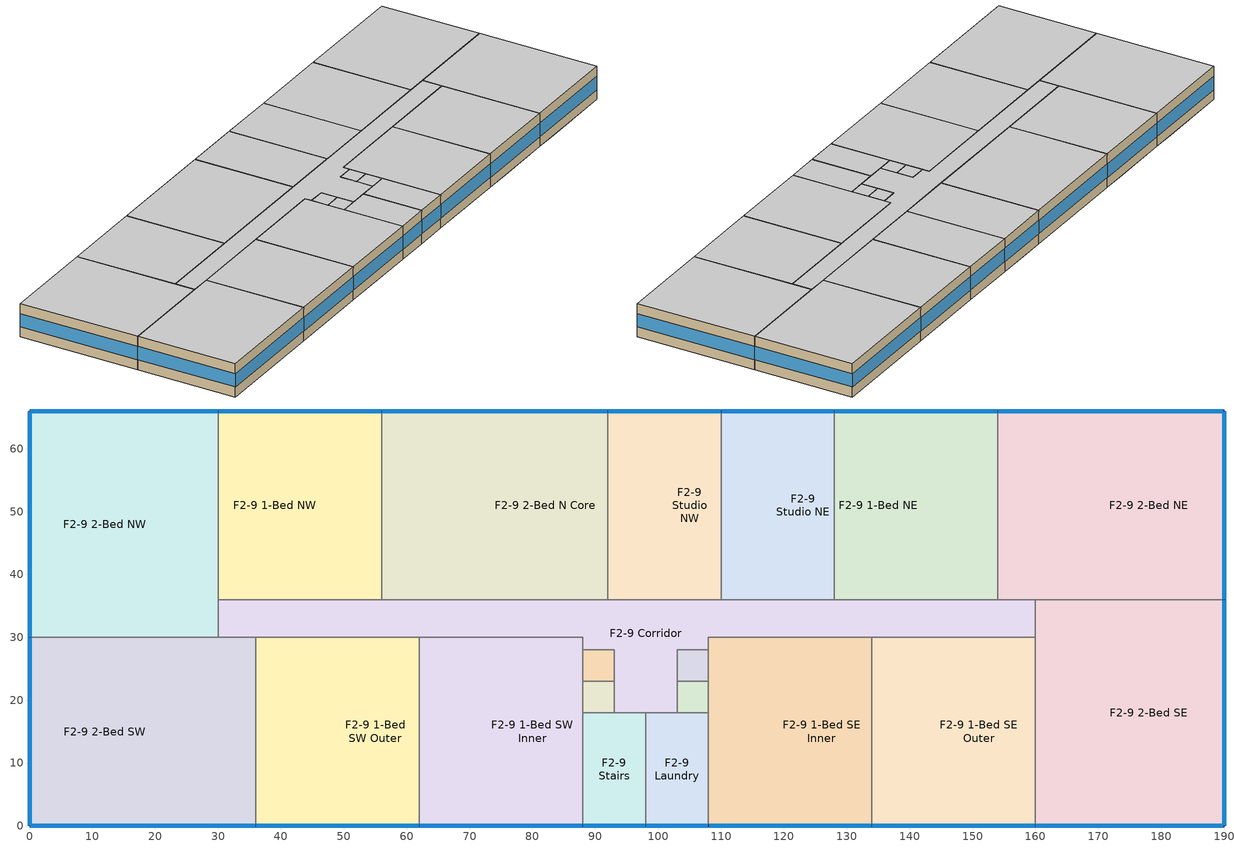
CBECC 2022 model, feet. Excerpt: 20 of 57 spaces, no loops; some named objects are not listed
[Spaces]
F2-9 1-Bed NE
 floor inside (TypicalFloorInterior): 154,66 154,36 142,36 142,66 z10; 142,66 142,36 128,36 128,66 z10
 wall outside (ResMetalFramedWall): 154,66 128,66 z10:20
 wall to F2-9 Studio NE (MetalFrameWallInterior): 128,66 128,36 z10:20
 wall to F2-9 2-Bed NE (MetalFrameWallInterior): 154,36 154,66 z10:20
 wall to F2-9 Corridor (MetalFrameWallInterior): 128,36 154,36 z10:20
 window (Res Fixed Window): 153.92,66 128.08,66 z13:17.03
 ceiling inside (IntCeiling): 154,36 154,66 128,66 128,36 z20
F2-9 Studio NE
 floor inside (TypicalFloorInterior): 118,66 118,36 110,36 110,66 z10; 128,66 128,36 118,36 118,66 z10
 wall outside (ResMetalFramedWall): 128,66 110,66 z10:20
 wall to F2-9 Corridor (MetalFrameWallInterior): 110,36 128,36 z10:20
 wall to F2-9 Studio NW (MetalFrameWallInterior): 110,66 110,36 z10:20
 window (Res Fixed Window): 127.92,66 110.08,66 z13:17.04
 ceiling inside (IntCeiling): 128,36 128,66 110,66 110,36 z20
F2-9 2-Bed NE
 floor inside (TypicalFloorInterior): 166,66 166,36 154,36 154,66 z10; 190,66 190,36 166,36 166,66 z10
 wall outside (ResMetalFramedWall): 190,36 190,66 154,66 z10:20
 wall to F2-9 2-Bed SE (MetalFrameWallInterior): 160,36 190,36 z10:20
 wall to F2-9 Corridor (MetalFrameWallInterior): 154,36 160,36 z10:20
 window (Res Fixed Window): 190,36.08 190,65.92 / 189.92,66 154.08,66 z13:17.02
 ceiling inside (IntCeiling): 190,36 190,66 154,66 154,36 z20
F2-9 Corridor
 floor inside (TypicalFloorInterior): 48,36 48,30 30,30 30,36 z10; 160,36 160,30 142,30 142,36 z10; 118,36 118,30 108,30 108,28 103,28 103,18 93,18 93,28 88,28 88,30 72,30 72,36 z10; 72,36 72,30 48,30 48,36 z10; 142,36 142,30 118,30 118,36 z10
 wall to F2-9 1-Bed NW (MetalFrameWallInterior): 56,36 30,36 z10:20
 wall to F2-9 1-Bed SE Inner (MetalFrameWallInterior): 108,28 108,30 134,30 z10:20
 wall to F2-9 1-Bed SE Outer (MetalFrameWallInterior): 134,30 160,30 z10:20
 wall to F2-9 1-Bed SW Inner (MetalFrameWallInterior): 62,30 88,30 88,28 z10:20
 wall to F2-9 1-Bed SW Outer (MetalFrameWallInterior): 36,30 62,30 z10:20
 wall to F2-9 2-Bed N Core (MetalFrameWallInterior): 92,36 56,36 z10:20
 wall to F2-9 2-Bed NW (MetalFrameWallInterior): 30,36 30,30 z10:20
 wall to F2-9 2-Bed SE (MetalFrameWallInterior): 160,30 160,36 z10:20
 wall to F2-9 2-Bed SW (MetalFrameWallInterior): 30,30 36,30 z10:20
 wall to F2-9 Elevator NE (MetalFrameWallInterior): 103,23 103,28 108,28 z10:20
 wall to F2-9 Elevator SW (MetalFrameWallInterior): 93,23 93,18 z10:20
 wall to F2-9 Studio NW (MetalFrameWallInterior): 110,36 92,36 z10:20
 wall to F2-9 Stairs (MetalFrameWallInterior): 93,18 98,18 z10:20
 wall to F2-9 Elevator NW (MetalFrameWallInterior): 88,28 93,28 93,23 z10:20
 wall to F2-9 Elevator SE (MetalFrameWallInterior): 103,18 103,23 z10:20
 wall to F2-9 Laundry (MetalFrameWallInterior): 98,18 103,18 z10:20
 ceiling inside (IntCeiling): 103,18 103,28 108,28 108,30 160,30 160,36 30,36 30,30 88,30 88,28 93,28 93,18 z20
F2-9 1-Bed NW
 floor inside (TypicalFloorInterior): 56,66 56,36 48,36 48,66 z10; 48,66 48,36 30,36 30,66 z10
 wall outside (ResMetalFramedWall): 56,66 30,66 z10:20
 wall to F2-9 2-Bed NW (MetalFrameWallInterior): 30,66 30,36 z10:20
 wall to F2-9 2-Bed N Core (MetalFrameWallInterior): 56,36 56,66 z10:20
 window (Res Fixed Window): 55.92,66 30.08,66 z13:17.03
 ceiling inside (IntCeiling): 56,36 56,66 30,66 30,36 z20
F2-9 2-Bed NW
 floor inside (TypicalFloorInterior): 30,66 30,30 24,30 24,66 z10; 24,66 24,30 0,30 0,66 z10
 wall outside (ResMetalFramedWall): 30,66 0,66 0,30 z10:20
 wall to F2-9 2-Bed SW (MetalFrameWallInterior): 0,30 30,30 z10:20
 window (Res Fixed Window): 0,65.92 0,30.08 / 29.92,66 0.08,66 z13:17.02
 ceiling inside (IntCeiling): 30,30 30,66 0,66 0,30 z20
F2-9 2-Bed N Core
 floor inside (TypicalFloorInterior): 92,66 92,36 72,36 72,66 z10; 72,66 72,36 56,36 56,66 z10
 wall outside (ResMetalFramedWall): 92,66 56,66 z10:20
 wall to F2-9 Studio NW (MetalFrameWallInterior): 92,36 92,66 z10:20
 window (Res Fixed Window): 91.92,66 56.08,66 z13:17.02
 ceiling inside (IntCeiling): 92,36 92,66 56,66 56,36 z20
F2-9 1-Bed SE Inner
 floor inside (TypicalFloorInterior): 134,30 134,0 118,0 118,30 z10; 118,30 118,0 108,0 108,30 z10
 wall outside (ResMetalFramedWall): 108,0 134,0 z10:20
 wall to F2-9 Elevator NE (MetalFrameWallInterior): 108,28 108,23 z10:20
 wall to F2-9 1-Bed SE Outer (MetalFrameWallInterior): 134,0 134,30 z10:20
 wall to F2-9 Elevator SE (MetalFrameWallInterior): 108,23 108,18 z10:20
 wall to F2-9 Laundry (MetalFrameWallInterior): 108,18 108,0 z10:20
 window (Res Fixed Window): 108.08,0 133.92,0 z13:17.03
 ceiling inside (IntCeiling): 134,0 134,30 108,30 108,0 z20
F2-9 Elevator NE
 floor inside (TypicalFloorInterior): 108,28 108,23 103,23 103,28 z10
 wall to F2-9 Elevator SE (MetalFrameWallInterior): 103,23 108,23 z10:20
 ceiling inside (IntCeiling): 108,23 108,28 103,28 103,23 z20
F2-9 1-Bed SE Outer
 floor inside (TypicalFloorInterior): 160,30 160,0 142,0 142,30 z10; 142,30 142,0 134,0 134,30 z10
 wall outside (ResMetalFramedWall): 134,0 160,0 z10:20
 wall to F2-9 2-Bed SE (MetalFrameWallInterior): 160,0 160,30 z10:20
 window (Res Fixed Window): 134.08,0 159.92,0 z13:17.03
 ceiling inside (IntCeiling): 160,0 160,30 134,30 134,0 z20
F2-9 Elevator SE
 floor inside (TypicalFloorInterior): 108,23 108,18 103,18 103,23 z10
 wall to F2-9 Laundry (MetalFrameWallInterior): 103,18 108,18 z10:20
 ceiling inside (IntCeiling): 108,18 108,23 103,23 103,18 z20
F2-9 Laundry
 floor inside (TypicalFloorInterior): 108,18 108,0 98,0 98,18 z10
 wall outside (ResMetalFramedWall): 98,0 108,0 z10:20
 wall to F2-9 Stairs (MetalFrameWallInterior): 98,18 98,0 z10:20
 window (Res Fixed Window): 98.08,0 107.92,0 z13:17.07
 ceiling inside (IntCeiling): 108,0 108,18 98,18 98,0 z20
F2-9 2-Bed SE
 floor inside (TypicalFloorInterior): 190,36 190,0 166,0 166,36 z10; 166,36 166,0 160,0 160,36 z10
 wall outside (ResMetalFramedWall): 160,0 190,0 190,36 z10:20
 window (Res Fixed Window): 160.08,0 189.92,0 / 190,0.08 190,35.92 z13:17.02
 ceiling inside (IntCeiling): 190,0 190,36 160,36 160,0 z20
F2-9 1-Bed SW Inner
 floor inside (TypicalFloorInterior): 88,30 88,0 72,0 72,30 z10; 72,30 72,0 62,0 62,30 z10
 wall outside (ResMetalFramedWall): 62,0 88,0 z10:20
 wall to F2-9 1-Bed SW Outer (MetalFrameWallInterior): 62,30 62,0 z10:20
 wall to F2-9 Stairs (MetalFrameWallInterior): 88,0 88,18 z10:20
 wall to F2-9 Elevator SW (MetalFrameWallInterior): 88,18 88,23 z10:20
 wall to F2-9 Elevator NW (MetalFrameWallInterior): 88,23 88,28 z10:20
 window (Res Fixed Window): 62.08,0 87.92,0 z13:17.03
 ceiling inside (IntCeiling): 88,0 88,30 62,30 62,0 z20
F2-9 1-Bed SW Outer
 floor inside (TypicalFloorInterior): 62,30 62,0 48,0 48,30 z10; 48,30 48,0 36,0 36,30 z10
 wall outside (ResMetalFramedWall): 36,0 62,0 z10:20
 wall to F2-9 2-Bed SW (MetalFrameWallInterior): 36,30 36,0 z10:20
 window (Res Fixed Window): 36.08,0 61.92,0 z13:17.03
 ceiling inside (IntCeiling): 62,0 62,30 36,30 36,0 z20
F2-9 Stairs
 floor inside (TypicalFloorInterior): 98,18 98,0 88,0 88,18 z10
 wall outside (ResMetalFramedWall): 88,0 98,0 z10:20
 wall to F2-9 Elevator SW (MetalFrameWallInterior): 93,18 88,18 z10:20
 window (Res Fixed Window): 88.08,0 97.92,0 z13:17.07
 ceiling inside (IntCeiling): 98,0 98,18 88,18 88,0 z20
F2-9 Elevator SW
 floor inside (TypicalFloorInterior): 93,23 93,18 88,18 88,23 z10
 wall to F2-9 Elevator NW (MetalFrameWallInterior): 93,23 88,23 z10:20
 ceiling inside (IntCeiling): 93,18 93,23 88,23 88,18 z20
F2-9 Elevator NW
 floor inside (TypicalFloorInterior): 93,28 93,23 88,23 88,28 z10
 ceiling inside (IntCeiling): 93,23 93,28 88,28 88,23 z20
F2-9 2-Bed SW
 floor inside (TypicalFloorInterior): 36,30 36,0 24,0 24,30 z10; 24,30 24,0 0,0 0,30 z10
 wall outside (ResMetalFramedWall): 0,30 0,0 36,0 z10:20
 window (Res Fixed Window): 0,29.92 0,0.08 / 0.08,0 35.92,0 z13:17.02
 ceiling inside (IntCeiling): 36,0 36,30 0,30 0,0 z20
F2-9 Studio NW
 floor inside (TypicalFloorInterior): 100,66 100,36 92,36 92,66 z10; 110,66 110,36 100,36 100,66 z10
 wall outside (ResMetalFramedWall): 110,66 92,66 z10:20
 window (Res Fixed Window): 109.92,66 92.08,66 z13:17.04
 ceiling inside (IntCeiling): 110,36 110,66 92,66 92,36 z20
[Proj]
High-Rise Mixed-Use (10-story): Ruleset=CA 2022 Nonresidential, Vers. 1.0 Alpha (T24N_2022.bin); GasType=NaturalGas; CliZn=ClimateZone11; WeatherStation=CTZ11S22A; HVACAutoSizing=0; RunTitle=High-Rise Mixed-Use (10-story); AnalysisType=Title24ProposedOnly
[Bldg]
Building 1: BldgAz=0; TotStoryCnt=12; AboveGrdStoryCnt=10
[Mat]
Gypsum Board - 5/8 in.: CodeCat=Bldg Board and Siding; CodeItem=Gypsum Board - 5/8 in.
Carpet - 3/4 in.: CodeCat=Finish Materials; CodeItem=Carpet - 3/4 in.
Metal Deck - 1/16 in.: CodeCat=Bldg Board and Siding; CodeItem=Metal Deck - 1/16 in.
Concrete - 140 lb/ft3 - 4 in.: CodeCat=Concrete; CodeItem=Concrete - 140 lb/ft3 - 4 in.
Gypsum Board - 3/4 in.: CodeCat=Bldg Board and Siding; CodeItem=Gypsum Board - 3/4 in.
Compliance Insulation R7.10: CodeCat=Insulation Board; CodeItem=Compliance Insulation R7.10
Compliance Insulation R3.63: CodeCat=Insulation Board; CodeItem=Compliance Insulation R3.63
MetalFrameWall16inOC R15.00: CodeCat=Composite; FrmMat=Metal; FrmConfig=Wall16inOC; FrmDepth=3_5In; CavityIns=11.25; CavityInsOpt=R-5
MetalFrameWall16inOC R0.00: CodeCat=Composite; FrmMat=Metal; FrmConfig=Wall16inOC; FrmDepth=3_5In; CavityIns=0; CavityInsOpt=R-0
[ConsAssm]
Name | SpecMthd | ExtRoughness | MatRef[1] | MatRef[2] | MatRef[3] | MatRef[4] | MatRef[5] | MatRef[6] | MatRef[7] | CompatibleSurfType
ResMetalFramedWall | Layers | Smooth | Compliance Insulation R7.10 | Compliance Insulation R3.63 | Gypsum Board - 5/8 in. | Gypsum Board - 5/8 in. | MetalFrameWall16inOC R0.00 | Gypsum Board - 5/8 in. | Gypsum Board - 5/8 in.
MetalFrameWallInterior | Layers | MediumSmooth | Gypsum Board - 5/8 in. | MetalFrameWall16inOC R15.00 | Gypsum Board - 5/8 in.
TypicalFloorInterior | Layers | MediumRough | Metal Deck - 1/16 in. | Concrete - 140 lb/ft3 - 4 in. | Carpet - 3/4 in. |  |  |  |  | InteriorFloor
IntCeiling |  |  | Gypsum Board - 3/4 in. |  |  |  |  |  |  | Ceiling
[FenCons]
Res Fixed Window: FenProdType=FixedWindow; SHGC=0.25; UFactor=0.36; VT=0.42
[Story]
Building Story Residential Floors 2-9: Mult=8
[Spc] Story=Building Story Residential Floors 2-9
F2-9 1-Bed NE: ThrmlZnRef=Thermal Zone: F2-9 1-Bed N; Vol=7800; SpcFuncDefaultsRef=Residential; DwellingUnitTypeCnt[2]=1; ResSpcDHWFeaturesRef[2]=F2-9 1-Bed NE rsd1
F2-9 1-Bed NW: ThrmlZnRef=Thermal Zone: F2-9 1-Bed N; Vol=7800; SpcFuncDefaultsRef=Residential; DwellingUnitTypeCnt[2]=1; ResSpcDHWFeaturesRef[2]=F2-9 1-Bed NW rsd1
F2-9 1-Bed SE Inner: ThrmlZnRef=Thermal Zone: F2-9 1-Bed SE; Vol=7800; SpcFuncDefaultsRef=Residential; DwellingUnitTypeCnt[2]=1; ResSpcDHWFeaturesRef[2]=F2-9 1-Bed SE Inner rsd1
F2-9 1-Bed SE Outer: ThrmlZnRef=Thermal Zone: F2-9 1-Bed SE; Vol=7800; SpcFuncDefaultsRef=Residential; DwellingUnitTypeCnt[2]=1; ResSpcDHWFeaturesRef[2]=F2-9 1-Bed SE Outer rsd1
F2-9 1-Bed SW Inner: ThrmlZnRef=Thermal Zone: F2-9 1-Bed SW; Vol=7800; SpcFuncDefaultsRef=Residential; DwellingUnitTypeCnt[2]=1; ResSpcDHWFeaturesRef[2]=F2-9 1-Bed SW Inner rsd1
F2-9 1-Bed SW Outer: ThrmlZnRef=Thermal Zone: F2-9 1-Bed SW; Vol=7800; SpcFuncDefaultsRef=Residential; DwellingUnitTypeCnt[2]=1; ResSpcDHWFeaturesRef[2]=F2-9 1-Bed SW Outer rsd1
F2-9 2-Bed N Core: ThrmlZnRef=Thermal Zone: F2-9 2-Bed N Core; Vol=10800; SpcFuncDefaultsRef=Residential; DwellingUnitTypeCnt[3]=1; ResSpcDHWFeaturesRef[3]=F2-9 2-Bed N Core rsd2
F2-9 2-Bed NE: ThrmlZnRef=Thermal Zone: F2-9 2-Bed NE; Vol=10800; SpcFuncDefaultsRef=Residential; DwellingUnitTypeCnt[3]=1; ResSpcDHWFeaturesRef[3]=F2-9 2-Bed NE rsd2
F2-9 2-Bed NW: ThrmlZnRef=Thermal Zone: F2-9 2-Bed NW; Vol=10800; SpcFuncDefaultsRef=Residential; DwellingUnitTypeCnt[3]=1; ResSpcDHWFeaturesRef[3]=F2-9 2-Bed NW rsd2
F2-9 2-Bed SE: ThrmlZnRef=Thermal Zone: F2-9 2-Bed SE; Vol=10800; SpcFuncDefaultsRef=Residential; DwellingUnitTypeCnt[3]=1; ResSpcDHWFeaturesRef[3]=F2-9 2-Bed SE rsd2
F2-9 2-Bed SW: ThrmlZnRef=Thermal Zone: F2-9 2-Bed SW; Vol=10800; SpcFuncDefaultsRef=Residential; DwellingUnitTypeCnt[3]=1; ResSpcDHWFeaturesRef[3]=F2-9 2-Bed SW rsd2
F2-9 Corridor: ThrmlZnRef=Thermal Zone: F2-9 Corridor; Vol=9200; SpcFunc=Corridor Area; SHWFluidSegRef=DHW Supply; OccSensorCtrl=1
F2-9 Elevator NE; F2-9 Elevator NW; F2-9 Elevator SE; F2-9 Elevator SW: ThrmlZnRef=Thermal Zone: F2-9 Corridor; Vol=250; SpcFuncDefaultsRef=Elevator; CondgType=IndirectlyConditioned
F2-9 Laundry: ThrmlZnRef=Thermal Zone: F2-9 Laundry; Vol=1800; SpcFunc=Laundry Area; SHWFluidSegRef=DHW Supply
F2-9 Stairs: ThrmlZnRef=Thermal Zone: F2-9 Corridor; Vol=1800; SpcFunc=Stairwell; SHWFluidSegRef=DHW Supply; OccSensorCtrl=1; CondgType=IndirectlyConditioned
F2-9 Studio NE: ThrmlZnRef=Thermal Zone: F2-9 Studio N; Vol=5400; SpcFuncDefaultsRef=Residential; DwellingUnitTypeCnt[1]=1; ResSpcDHWFeaturesRef[1]=F2-9 Studio NE rsd0
F2-9 Studio NW: ThrmlZnRef=Thermal Zone: F2-9 Studio N; Vol=5400; SpcFuncDefaultsRef=Residential; DwellingUnitTypeCnt[1]=1; ResSpcDHWFeaturesRef[1]=F2-9 Studio NW rsd0
[ThrmlZn] PriAirCondgSysPriority[1]=2; VentSysRef=Residential DOAS; VentSysPriority=1
Name | HVACZnCnt | PriAirCondgSysRef[1]
Thermal Zone: F2-9 1-Bed N | 2 | ZnSys F2-9 1-Bed N
Thermal Zone: F2-9 1-Bed SE | 2 | ZnSys F2-9 1-Bed SE
Thermal Zone: F2-9 1-Bed SW | 2 | ZnSys F2-9 1-Bed SW
Thermal Zone: F2-9 2-Bed N Core |  | ZnSys F2-9 2-Bed N Core
Thermal Zone: F2-9 2-Bed NE | 1 | ZnSys F2-9 2-Bed NE
Thermal Zone: F2-9 2-Bed NW | 1 | ZnSys F2-9 2-Bed NW
Thermal Zone: F2-9 2-Bed SE | 1 | ZnSys F2-9 2-Bed SE
Thermal Zone: F2-9 2-Bed SW | 1 | ZnSys F2-9 2-Bed SW
Thermal Zone: F2-9 Corridor |  | ZnSys F2-9 Corridor
Thermal Zone: F2-9 Laundry |  | ZnSys F2-9 Laundry
Thermal Zone: F2-9 Studio N | 2 | ZnSys F2-9 Studio N
[SpcFuncDefaults]
Name | SpcFunc | VentSpcFunc | SHWFluidSegRef | ResDHWSysRef
Elevator | Electrical, Mechanical, Telephone Rooms | General - Unoccupied | DHW Supply
Residential | High-Rise Residential Living Spaces |  |  | Residential DHW System
